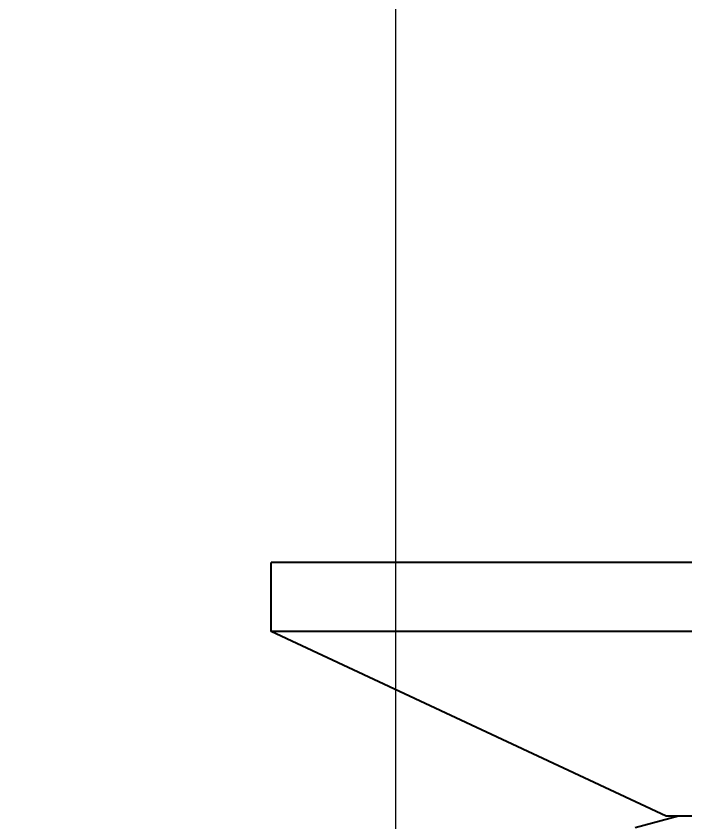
# Model space of a CAD drawing. Extents: x 16296660632 to 16296672895, y -37409619871 to -37409617326.
# Drawn here: x 16296672432.93 to 16296672458.65, y -37409617568.34 to -37409617537.36 of the extents above; entities that cross this region are included whole.
import ezdxf

# ---------------------------------------------------------------- set-up
doc = ezdxf.new("R2010")
doc.units = 0
doc.header["$LTSCALE"] = 10
doc.header["$MEASUREMENT"] = 0
doc.header["$PDMODE"] = 3
doc.header["$PDSIZE"] = -10
doc.layers.get('0').update_dxf_attribs({"linetype": 'CONTINUOUS'})
doc.layers.get('DEFPOINTS').update_dxf_attribs({"linetype": 'CONTINUOUS'})
doc.layers.add('06___PRT_ALL_SURFS', color=7, linetype='CONTINUOUS')
doc.styles.add('Daelim Dimension', font='')
doc.styles.get('Daelim Dimension').set_extended_font_data('나눔고딕')
doc.dimstyles.new('DEFAULT', dxfattribs={"dimscale": 2, "dimtxt": 2, "dimasz": 2, "dimexe": 0, "dimexo": 2, "dimgap": 1, "dimtad": 1, "dimdec": 1, "dimzin": 9, "dimdsep": 46, "dimtxsty": 'Daelim Dimension', "dimcen": 0.5, "dimclrd": 252, "dimclre": 252, "dimclrt": 3, "dimadec": 1, "dimazin": 0, "dimtfac": 1, "dimtdec": 1, "dimtix": 1, "dimtmove": 0, "dimatfit": 3, "dimfxl": 1, "dimtolj": 1, "dimtzin": 1, "dimlwd": 9, "dimlwe": 9, "dimarcsym": 0})

# ---------------------------------------------------------------- blocks, each defined once
blk = doc.blocks.new('*D26')
at = {"color": 5, "lineweight": 9, "transparency": 16777216}
for p, q in [((16296672297.5371, -37409617606.26368), (16296672297.5371, -37409617535.952713)), ((16296672301.5371, -37409617535.952713), (16296672443.5371, -37409617535.952713)), ((16296672447.5371, -37409617606.26368), (16296672447.5371, -37409617535.952713))]:
    blk.add_line(p, q, dxfattribs=at)
at = {"color": 5, "transparency": 16777216}
for points in [[(16296672301.5371, -37409617535.286049), (16296672301.5371, -37409617536.619377), (16296672297.5371, -37409617535.952713)], [(16296672443.5371, -37409617535.286049), (16296672443.5371, -37409617536.619377), (16296672447.5371, -37409617535.952713)]]:
    blk.add_solid(points, dxfattribs=at)
at = {"layer": 'DEFPOINTS', "color": 0, "transparency": 16777216}
for p in [(16296672447.5371, -37409617535.952713), (16296672297.5371, -37409617610.26368), (16296672447.5371, -37409617610.26368)]:
    blk.add_point(p, dxfattribs=at)
at = {"color": 7, "transparency": 16777216, "insert": (16296672372.5371, -37409617528.523529), "char_height": 10, "attachment_point": 5, "style": 'Daelim Dimension'}
blk.add_mtext('\\A1;150', dxfattribs=at)

msp = doc.modelspace()

# ---------------------------------------------------------------- linework, layer by layer
at = {"color": 7, "linetype": 'Continuous'}
for p, q in [((16296672442.732981, -37409617561.022903), (16296672442.732981, -37409617558.363678)), ((16296672497.24114, -37409617558.363678), (16296672442.733061, -37409617558.363678)), ((16296672497.24122, -37409617561.022903), (16296672442.732981, -37409617561.022903)), ((16296672457.927521, -37409617568.113678), (16296672442.732981, -37409617561.022903)), ((16296672482.04668, -37409617568.113678), (16296672457.927521, -37409617568.113678))]:
    msp.add_line(p, q, dxfattribs=at)
at = {"layer": '06___PRT_ALL_SURFS', "color": 7, "linetype": 'Continuous'}
msp.add_line((16296672458.407681, -37409617568.113678), (16296672456.737101, -37409617568.56131), dxfattribs=at)

# ---------------------------------------------------------------- dimensions: what is measured, and where the dimension line sits
dim = msp.add_linear_dim(base=(16296672447.5371, -37409617535.952713), p1=(16296672297.5371, -37409617610.26368), p2=(16296672447.5371, -37409617610.26368), dimstyle='DEFAULT', override={"dimtxt": 5, "dimclrd": 5, "dimclre": 5, "dimclrt": 7})
dim.commit()
dim.dimension.update_dxf_attribs({"geometry": '*D26', "text_midpoint": (16296672372.5371, -37409617528.523529)})

doc.saveas('drawing.dxf')
